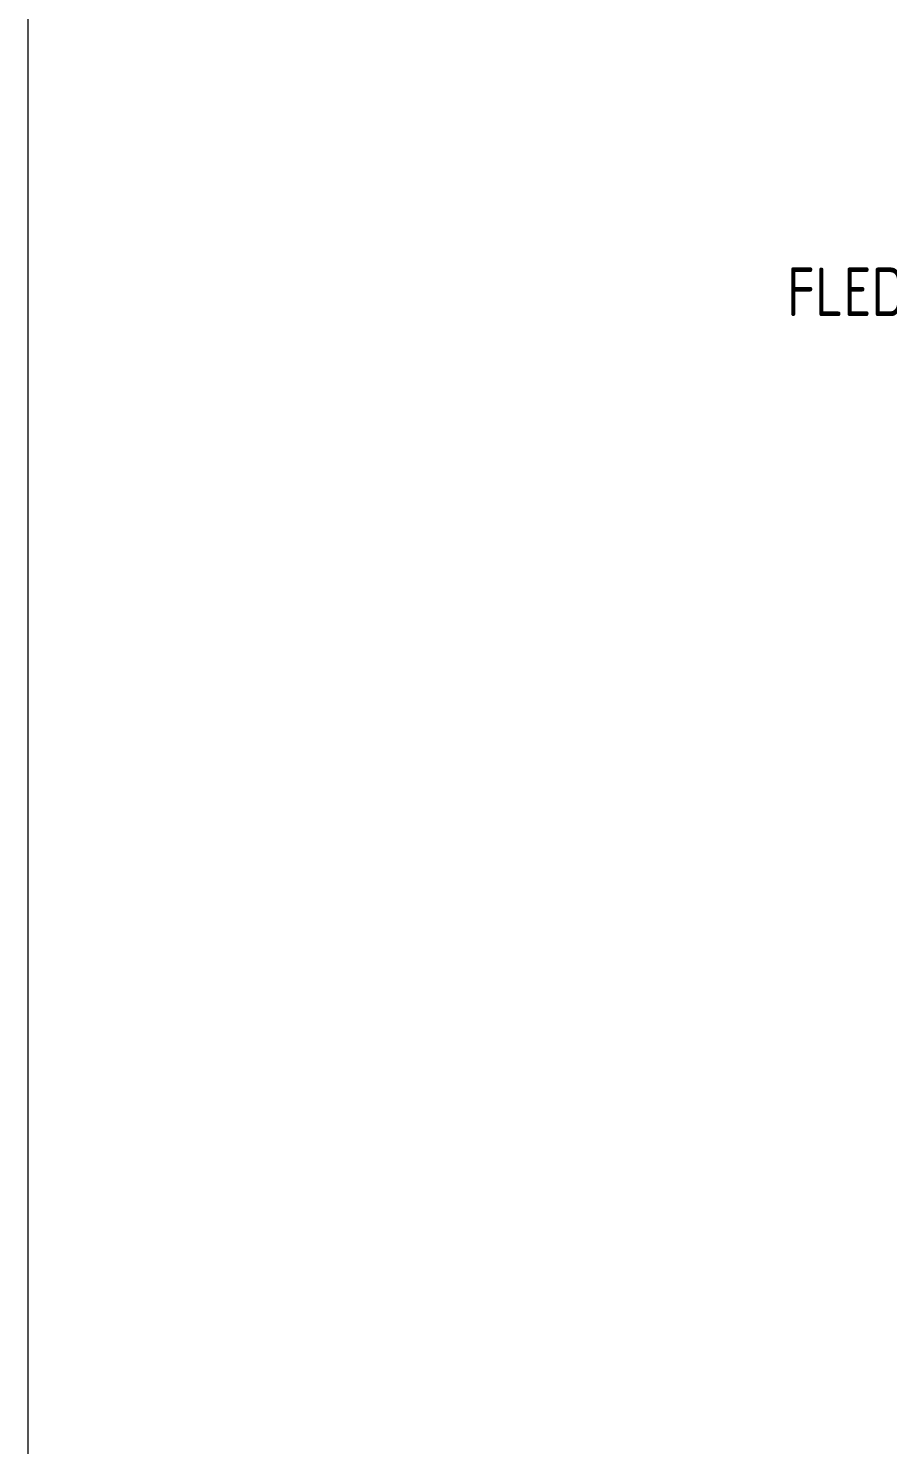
# Model space of a CAD drawing. Header units: millimetres. Extents: x -12727 to 3737, y -1743 to 2772.
# Drawn here: x -389 to 52, y 632 to 1360 of the extents above; entities that cross this region are included whole.
import ezdxf
from ezdxf import colors
from ezdxf.entities.mleader import LeaderData, LeaderLine
from ezdxf.math import Vec2, Vec3

# ---------------------------------------------------------------- set-up
doc = ezdxf.new("R2010")
doc.units = ezdxf.units.MM
doc.layers.get('0').update_dxf_attribs({"lineweight": 5})
doc.styles.get("Standard").update_dxf_attribs({"font": 'GOST.TTF'})

msp = doc.modelspace()

# ---------------------------------------------------------------- linework, layer by layer
msp.add_lwpolyline([(-389.4, 2246.19), (3737.27, 2246.19), (3737.27, -1742.92), (-389.4, -1742.92)], close=True)

# ---------------------------------------------------------------- leaders
at = {"color": 0}
ml = msp.add_multileader_mtext('Standard', dxfattribs=at)
ml.set_content('FDec_1.9')
ml.set_leader_properties()
ml.build(insert=Vec2(0, 0))
ml.multileader.update_dxf_attribs({"arrow_head_size": 15})
ctx = ml.context
ctx.base_point, ctx.char_height, ctx.arrow_head_size, ctx.plane_origin = Vec3(55.37, 1319.16), 25, 15, Vec3(363.33, 1266.96)
ctx.text_align_type = 2
notes = []
notes.append((ctx, [(0, (1, 1, 0), (168.22, 1319.16), (-1, 0), 8, [(0, [(363.33, 1266.96)], 0, [])])]))
ctx.mtext.insert, ctx.mtext.alignment, ctx.mtext.flow_direction = Vec3(158.22, 1333.44), 3, 5
ml = msp.add_multileader_mtext('Standard', dxfattribs=at)
ml.set_content('FLEDProc_1.1')
ml.set_leader_properties()
ml.build(insert=Vec2(0, 0))
ml.multileader.update_dxf_attribs({"arrow_head_size": 15})
ctx = ml.context
ctx.base_point, ctx.char_height, ctx.arrow_head_size, ctx.plane_origin = Vec3(72.95, 1222.5), 25, 15, Vec3(350.83, 1188.51)
ctx.text_align_type = 2
notes.append((ctx, [(0, (1, 1, 0), (166.17, 1222.5), (-1, 0), 8, [(0, [(350.83, 1188.51)], 0, [])])]))
ctx.mtext.insert, ctx.mtext.alignment, ctx.mtext.flow_direction = Vec3(156.17, 1236.78), 3, 5
ml = msp.add_multileader_mtext('Standard', dxfattribs=at)
ml.set_content('FPC_1.1')
ml.set_leader_properties()
ml.build(insert=Vec2(0, 0))
ml.multileader.update_dxf_attribs({"arrow_head_size": 15})
ctx = ml.context
ctx.base_point, ctx.char_height, ctx.arrow_head_size, ctx.plane_origin = Vec3(70.95, 1169.6), 25, 15, Vec3(377.83, 1135.61)
ctx.text_align_type = 2
notes.append((ctx, [(0, (1, 1, 0), (164.17, 1169.6), (-1, 0), 8, [(0, [(377.83, 1135.61)], 0, [])])]))
ctx.mtext.insert, ctx.mtext.alignment, ctx.mtext.flow_direction = Vec3(154.17, 1183.88), 3, 5
ml = msp.add_multileader_mtext('Standard', dxfattribs=at)
ml.set_content('FCom_1.1')
ml.set_leader_properties()
ml.build(insert=Vec2(0, 0))
ml.multileader.update_dxf_attribs({"arrow_head_size": 15})
ctx = ml.context
ctx.base_point, ctx.char_height, ctx.arrow_head_size, ctx.plane_origin = Vec3(86.84, 1090.5), 25, 15, Vec3(350.83, 1056.51)
ctx.text_align_type = 2
notes.append((ctx, [(0, (1, 1, 0), (197.91, 1090.5), (-1, 0), 8, [(0, [(350.83, 1056.51)], 0, [])])]))
ctx.mtext.insert, ctx.mtext.alignment, ctx.mtext.flow_direction = Vec3(187.91, 1104.78), 3, 5
for ctx, leaders in notes:
    for number, flags, end, landing, length, lines in leaders:
        leader = LeaderData()
        leader.index, (leader.has_last_leader_line, leader.has_dogleg_vector, leader.attachment_direction) = number, flags
        leader.last_leader_point, leader.dogleg_vector, leader.dogleg_length = Vec3(end), Vec3(landing), length
        for number, points, colour, breaks in lines:
            line = LeaderLine()
            line.index, line.vertices, line.color, line.breaks = number, Vec3.list(points), colors.encode_raw_color(colour), breaks
            leader.lines.append(line)
        ctx.leaders.append(leader)

doc.saveas('drawing.dxf')
